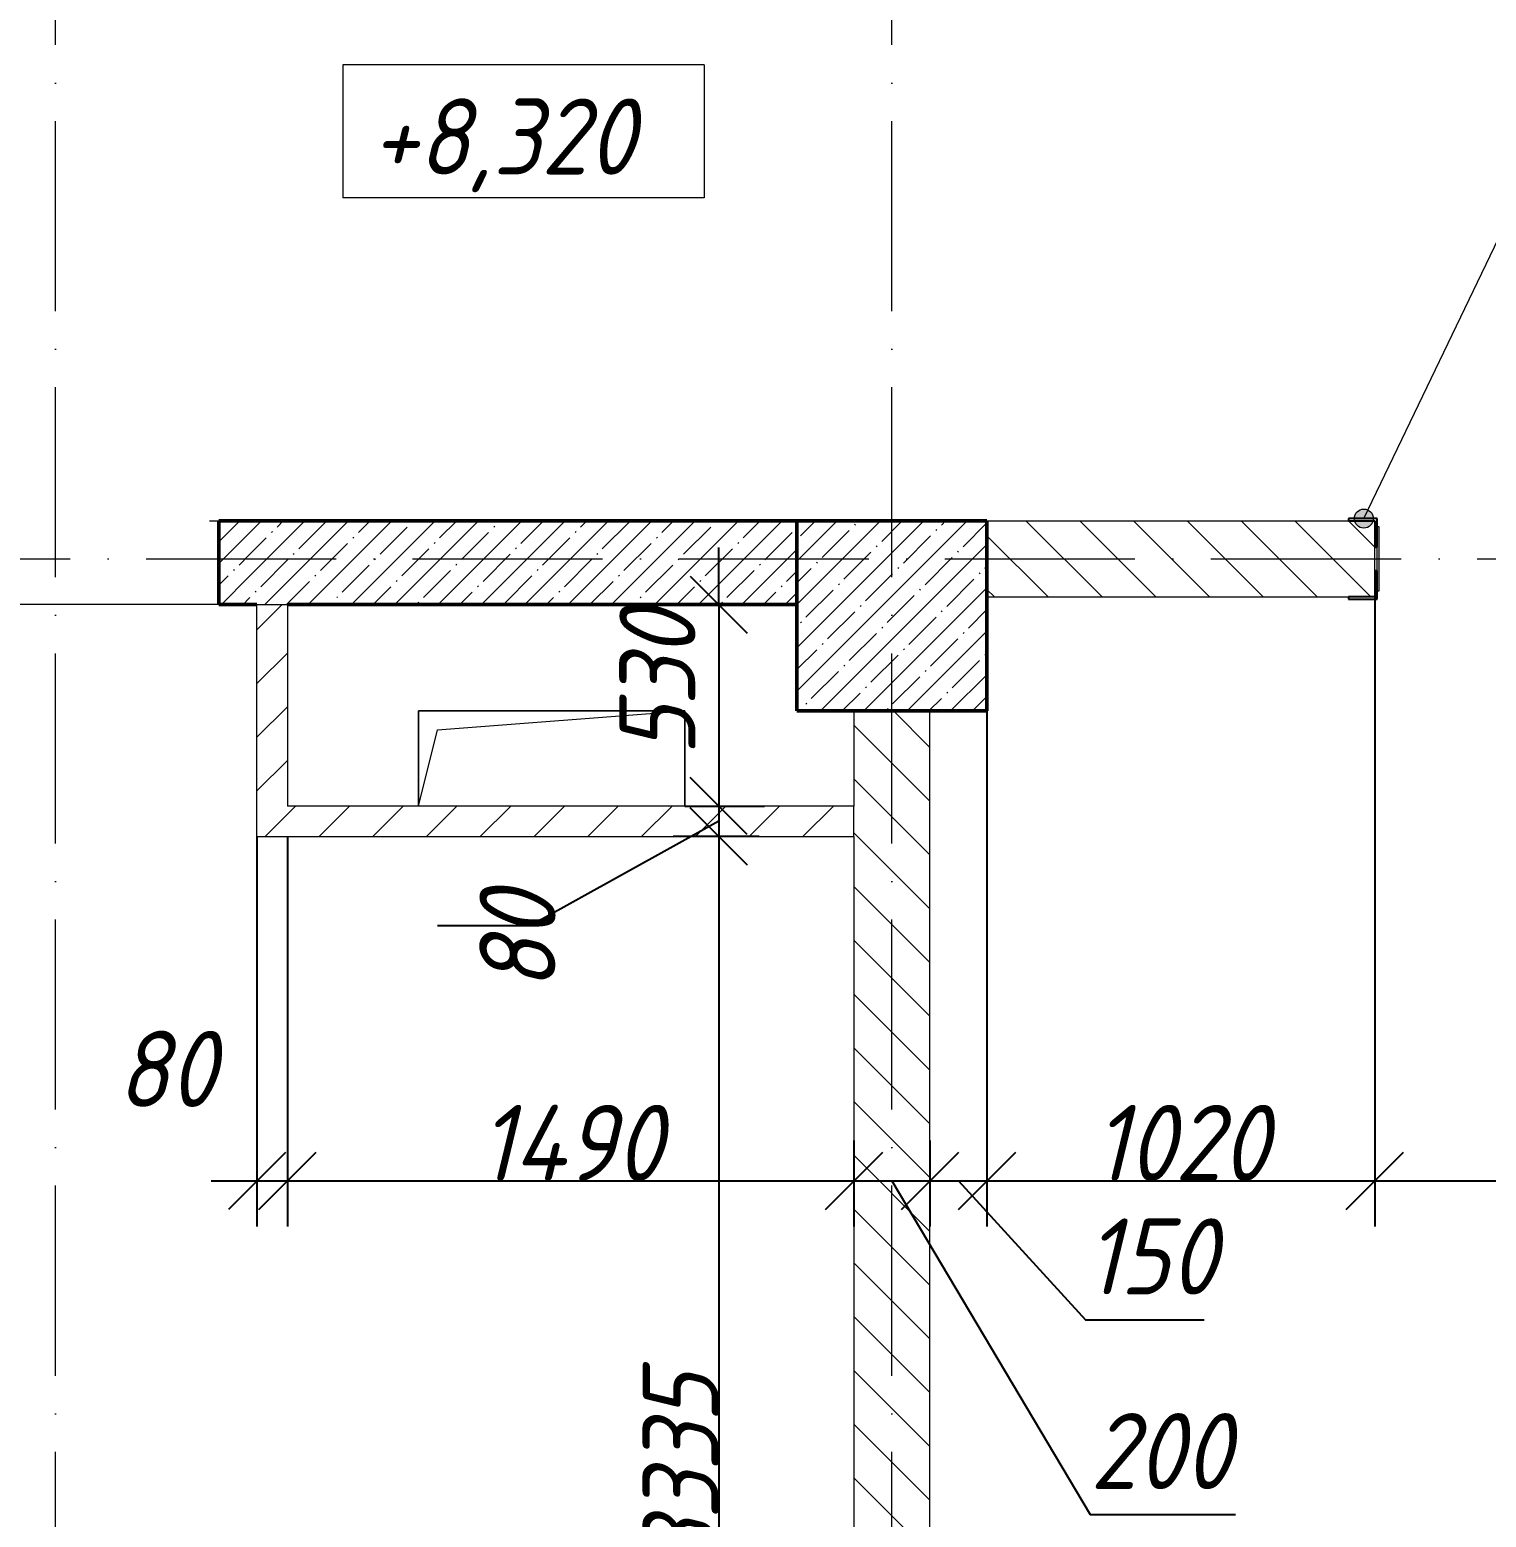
# Model space of a CAD drawing. Header units: millimetres. Extents: x -269418 to 201924, y -5890 to 98643.
# Drawn here: x 54393 to 58223, y 5279 to 9192 of the extents above; entities that cross this region are included whole.
import ezdxf

# ---------------------------------------------------------------- set-up
doc = ezdxf.new("R2010")
doc.units = ezdxf.units.MM
doc.linetypes.add('50_200_ШТРИХ_1Т_ш5_п1_п1_', pattern=[700, 500, -100, 0, -100])
for name, color, linetype, lineweight in [('A-ANNO-DIMS', 7, 'Continuous', 9), ('A-FLOR', 7, 'Continuous', 9), ('A-GENM', 7, 'Continuous', 9), ('A-GENM-1', 7, 'Continuous', 25), ('A-GENM-IDEN', 7, 'Continuous', 9), ('A-WALL-3', 7, 'Continuous', 50), ('A-WALL-PATT-2', 7, 'Continuous', 5), ('G-ANNO-DIMS', 7, 'Continuous', 9), ('I-WALL', 7, 'Continuous', 5), ('S-COLS', 7, 'Continuous', 9), ('S-COLS-1', 7, 'Continuous', 5), ('S-COLS-2', 7, 'Continuous', 50), ('Оси-1', 7, '50_200_ШТРИХ_1Т_ш5_п1_п1_', 9)]:
    doc.layers.add(name, color=color, linetype=linetype, lineweight=lineweight)
for name, color, linetype, lineweight, true_color in [('A-WALL-4', 7, 'Continuous', 5, 0x008000), ('A-WALL-7', 7, 'Continuous', 13, 0x008000), ('A-WALL-FNSH-2', 7, 'Continuous', 13, 0xce0000), ('A-WALL-FNSH-3', 7, 'Continuous', 13, 0x008000), ('A-WALL-PATT-1', 7, 'Continuous', 5, 0xce0000), ('A-WALL-PATT-3', 7, 'Continuous', 5, 0x008000)]:
    doc.layers.add(name, color=color, linetype=linetype, lineweight=lineweight, true_color=true_color)
doc.styles.add('ISOCPEUR_I_2', font='isocpeui.ttf', dxfattribs={"width": 0.9, "height": 200})
doc.dimstyles.new('ISO-2_0_0_9К_СРЕДНИЙ', dxfattribs={"dimscale": 304.8, "dimtxt": 199.196235, "dimasz": 0.492126, "dimexe": 0.393701, "dimexo": 0, "dimgap": 0, "dimtad": 1, "dimdec": 0, "dimzin": 0, "dimdsep": 46, "dimtxsty": 'ISOCPEUR_I_2', "dimblk1": 'OBLIQUE', "dimblk2": 'OBLIQUE', "dimsah": 1, "dimcen": 0.09, "dimdle": 0.393701, "dimazin": 0, "dimtfac": 1, "dimtdec": 4, "dimtix": 1, "dimtmove": 2, "dimatfit": 3, "dimfxl": 1, "dimtvp": 1, "dimtolj": 1, "dimtzin": 0, "dimarcsym": 2})
doc.dimstyles.new('ISO-2_0_0_9К_СРЕДНИЙ_1', dxfattribs={"dimscale": 304.8, "dimtxt": 199.196235, "dimasz": 0.492126, "dimexe": 0.393701, "dimexo": 0, "dimgap": 0, "dimtad": 1, "dimdec": 0, "dimzin": 0, "dimdsep": 46, "dimtxsty": 'ISOCPEUR_I_2', "dimblk1": 'OBLIQUE', "dimblk2": 'OBLIQUE', "dimsah": 1, "dimcen": 0.09, "dimdle": 0.393701, "dimazin": 0, "dimtfac": 1, "dimtdec": 4, "dimtix": 1, "dimtmove": 1, "dimatfit": 3, "dimfxl": 1, "dimtvp": 1, "dimtolj": 1, "dimtzin": 0, "dimarcsym": 2})
doc.dimstyles.new('ISO-2_0_0_9К_СРЕДНИЙ_2', dxfattribs={"dimscale": 304.8, "dimtxt": 199.196235, "dimasz": 0.492126, "dimexe": 0.393701, "dimexo": 0, "dimgap": 0, "dimtad": 1, "dimdec": 0, "dimzin": 0, "dimdsep": 46, "dimtxsty": 'ISOCPEUR_I_2', "dimblk1": 'OBLIQUE', "dimblk2": 'OBLIQUE', "dimsah": 1, "dimcen": 0.09, "dimdle": 0.393701, "dimazin": 0, "dimtfac": 1, "dimtdec": 4, "dimtix": 1, "dimtmove": 0, "dimatfit": 3, "dimfxl": 1, "dimtvp": 1, "dimtolj": 1, "dimtzin": 0, "dimarcsym": 2})
pattern_1 = [(135, (0, 0), (-70.71068, -70.71068), [])]
pattern_2 = [(45, (0, 0), (-70.71068, 70.71068), [])]
pattern_3 = [(45, (0, 0), (-57.02463, 57.02463), []), (45, (57.025, 0), (-57.02463, 57.02463), [100.806, -20.161, 3.353, -16.808])]

# ---------------------------------------------------------------- blocks, each defined once
blk = doc.blocks.new('AR_Отверстие прямоугольное _в плите_ - AR_Отверстие прямоугольное _в плите_-V38-АР1_1_Кладочный план 3 этажа')
at = {"layer": 'A-GENM'}
for p, q in [((350, 125), (-350, 125)), ((-350, 125), (-350, -125)), ((-300, 75), (350, 125)), ((350, -125), (350, 125)), ((-350, -125), (-300, 75))]:
    blk.add_line(p, q, dxfattribs=at)
blk = doc.blocks.new('Колонна_Несущая_Прямоугольное сечение - Вн_ЖБ_500х500-V87-АР1_1_Кладочный план 3 этажа')
at = {"layer": 'S-COLS-1'}
h = blk.add_hatch(dxfattribs=at)
h.set_pattern_fill('FP_73', color=256, style=0, pattern_type=2)
h.set_pattern_definition([(45, (-56660, -7650), (-57.02463, 57.02463), []), (45, (-56602.975, -7650), (-57.02463, 57.02463), [100.806, -20.161, 3.353, -16.808])])
h.paths.add_polyline_path([(-250, -250), (250, -250), (250, 250), (-250, 250)], flags=0)
at = {"layer": 'S-COLS-2'}
for p, q in [((250, 250), (-250, 250)), ((-250, 250), (-250, -250)), ((250, -250), (250, 250)), ((-250, -250), (250, -250))]:
    blk.add_line(p, q, dxfattribs=at)
blk = doc.blocks.new('Фахверк_СКБ_Уголок_Тип 2 - СМ-5_200х2480h-30007438-АР1_1_Кладочный план 3 этажа')
at = {"layer": 'A-GENM-1'}
for p, q in [((125, 156), (125, 81)), ((200, 156), (125, 156)), ((131, 81), (131, 150)), ((131, 150), (200, 150)), ((200, 150), (200, 156)), ((125, 81), (131, 81)), ((131, 19), (125, 19)), ((125, 19), (125, -56)), ((131, -50), (131, 19)), ((125, -56), (200, -56)), ((200, -50), (131, -50)), ((200, -56), (200, -50))]:
    blk.add_line(p, q, dxfattribs=at)
blk = doc.blocks.new('Стойка_Влож_Полоса боковая - Полоса-27101091-АР1_1_Кладочный план 3 этажа')
at = {"layer": 'A-GENM'}
for p, q in [((-5, 85), (0, 85)), ((-5, -85), (-5, 85)), ((0, 31), (0, -31)), ((0, -85), (-5, -85))]:
    blk.add_line(p, q, dxfattribs=at)
blk = doc.blocks.new('Высотные отметки - 9_5х3_5_h_-17668430-АР1_1_Кладочный план 3 этажа')
at = {"layer": 'G-ANNO-DIMS'}
for p, q in [((-4.75, 3.5), (-4.75, 0)), ((4.75, 3.5), (-4.75, 3.5)), ((4.75, 3.5), (4.75, 0)), ((4.75, 0), (-4.75, 0))]:
    blk.add_line(p, q, dxfattribs=at)
blk = doc.blocks.new('_Oblique')
at = {"color": 0, "linetype": 'ByBlock', "lineweight": -2}
blk.add_line((-0.5, -0.5), (0.5, 0.5), dxfattribs=at)
blk = doc.blocks.new('DIMBLOCK185-АР1_1_Кладочный план 3 этажа')
at = {"layer": 'A-ANNO-DIMS', "color": 0, "lineweight": -2, "transparency": 16777216}
for p, q in [((56204.6, 7680), (56204.6, 7830)), ((56310.6, 7680), (56084.6, 7680)), ((56204.6, 7680), (56204.6, 7150)), ((56115, 7150), (56324.6, 7150)), ((56204.6, 7150), (56204.6, 7000))]:
    blk.add_line(p, q, dxfattribs=at)
at = {"layer": 'Defpoints', "color": 0, "transparency": 16777216}
for p in [(56310.6, 7680), (56115, 7150), (56204.6, 7150)]:
    blk.add_point(p, dxfattribs=at)
at = {"layer": 'A-ANNO-DIMS', "color": 0, "lineweight": -2, "transparency": 16777216, "xscale": 150, "yscale": 150, "zscale": 150}
for p, rotation in [((56204.6, 7680), 270), ((56204.6, 7150), 90)]:
    blk.add_blockref('_Oblique', p, dxfattribs=dict(at, rotation=rotation))
at = {"layer": 'A-ANNO-DIMS', "color": 0, "transparency": 16777216, "insert": (55943.3, 7282.8), "char_height": 200, "width": 455.087, "attachment_point": 1, "rotation": 90, "line_spacing_factor": 1.149209, "style": 'ISOCPEUR_I_2'}
blk.add_mtext('\\A1;530', dxfattribs=at)
blk = doc.blocks.new('DIMBLOCK186-АР1_1_Кладочный план 3 этажа')
at = {"layer": 'A-ANNO-DIMS', "color": 0, "lineweight": -2, "transparency": 16777216}
for p, q in [((56204.6, 7270), (56204.6, 6950)), ((56115, 7150), (56324.6, 7150)), ((56204.6, 7110), (55708.6, 6834.4)), ((56310.6, 7070), (56084.6, 7070)), ((55708.6, 6834.4), (55464.8, 6834.4))]:
    blk.add_line(p, q, dxfattribs=at)
at = {"layer": 'Defpoints', "color": 0, "transparency": 16777216}
for p in [(56115, 7150), (56204.6, 7070), (56310.6, 7070)]:
    blk.add_point(p, dxfattribs=at)
at = {"layer": 'A-ANNO-DIMS', "color": 0, "lineweight": -2, "transparency": 16777216, "xscale": 150, "yscale": 150, "zscale": 150}
for p, rotation in [((56204.6, 7150), 90), ((56204.6, 7070), 270)]:
    blk.add_blockref('_Oblique', p, dxfattribs=dict(at, rotation=rotation))
at = {"layer": 'A-ANNO-DIMS', "color": 0, "transparency": 16777216, "insert": (55575.3, 6664.4), "char_height": 200, "width": 303.391, "attachment_point": 1, "rotation": 90, "line_spacing_factor": 1.149209, "style": 'ISOCPEUR_I_2'}
blk.add_mtext('\\A1;80', dxfattribs=at)
blk = doc.blocks.new('DIMBLOCK240-АР1_1_Кладочный план 3 этажа')
at = {"layer": 'A-ANNO-DIMS', "color": 0, "lineweight": -2, "transparency": 16777216}
for p, q in [((54990, 7070), (54990, 6043.9)), ((55070, 7067), (55070, 6043.9)), ((54870, 6163.9), (55190, 6163.9))]:
    blk.add_line(p, q, dxfattribs=at)
at = {"layer": 'Defpoints', "color": 0, "transparency": 16777216}
for p in [(54990, 7070), (55070, 7067), (55070, 6163.9)]:
    blk.add_point(p, dxfattribs=at)
at = {"layer": 'A-ANNO-DIMS', "color": 0, "lineweight": -2, "transparency": 16777216, "xscale": 150, "yscale": 150, "zscale": 150, "rotation": 180}
blk.add_blockref('_Oblique', (54990, 6163.9), dxfattribs=at)
at = {"layer": 'A-ANNO-DIMS', "color": 0, "lineweight": -2, "transparency": 16777216, "xscale": 150, "yscale": 150, "zscale": 150}
blk.add_blockref('_Oblique', (55070, 6163.9), dxfattribs=at)
at = {"layer": 'A-ANNO-DIMS', "color": 0, "transparency": 16777216, "insert": (54622.2, 6558.5), "char_height": 200, "width": 303.391, "attachment_point": 1, "line_spacing_factor": 1.149209, "style": 'ISOCPEUR_I_2'}
blk.add_mtext('\\A1;80', dxfattribs=at)
blk = doc.blocks.new('DIMBLOCK241-АР1_1_Кладочный план 3 этажа')
at = {"layer": 'A-ANNO-DIMS', "color": 0, "lineweight": -2, "transparency": 16777216}
for p, q in [((55070, 7067), (55070, 6043.9)), ((56560, 6269.9), (56560, 6043.9)), ((54950, 6163.9), (56680, 6163.9))]:
    blk.add_line(p, q, dxfattribs=at)
at = {"layer": 'Defpoints', "color": 0, "transparency": 16777216}
for p in [(55070, 7067), (56560, 6269.9), (56560, 6163.9)]:
    blk.add_point(p, dxfattribs=at)
at = {"layer": 'A-ANNO-DIMS', "color": 0, "lineweight": -2, "transparency": 16777216, "xscale": 150, "yscale": 150, "zscale": 150, "rotation": 180}
blk.add_blockref('_Oblique', (55070, 6163.9), dxfattribs=at)
at = {"layer": 'A-ANNO-DIMS', "color": 0, "lineweight": -2, "transparency": 16777216, "xscale": 150, "yscale": 150, "zscale": 150}
blk.add_blockref('_Oblique', (56560, 6163.9), dxfattribs=at)
at = {"layer": 'A-ANNO-DIMS', "color": 0, "transparency": 16777216, "insert": (55815, 6263.9), "char_height": 200, "width": 579.201, "attachment_point": 5, "style": 'ISOCPEUR_I_2'}
blk.add_mtext('\\A1;1490', dxfattribs=at)
blk = doc.blocks.new('DIMBLOCK242-АР1_1_Кладочный план 3 этажа')
at = {"layer": 'A-ANNO-DIMS', "color": 0, "lineweight": -2, "transparency": 16777216}
for p, q in [((56560, 6269.9), (56560, 6043.9)), ((56760, 6269.9), (56760, 6043.9)), ((56440, 6163.9), (56880, 6163.9)), ((56660, 6163.9), (57181.3, 5286.5)), ((57181.3, 5286.5), (57563.7, 5286.5))]:
    blk.add_line(p, q, dxfattribs=at)
at = {"layer": 'Defpoints', "color": 0, "transparency": 16777216}
for p in [(56560, 6269.9), (56760, 6269.9), (56760, 6163.9)]:
    blk.add_point(p, dxfattribs=at)
at = {"layer": 'A-ANNO-DIMS', "color": 0, "lineweight": -2, "transparency": 16777216, "xscale": 150, "yscale": 150, "zscale": 150, "rotation": 180}
blk.add_blockref('_Oblique', (56560, 6163.9), dxfattribs=at)
at = {"layer": 'A-ANNO-DIMS', "color": 0, "lineweight": -2, "transparency": 16777216, "xscale": 150, "yscale": 150, "zscale": 150}
blk.add_blockref('_Oblique', (56760, 6163.9), dxfattribs=at)
at = {"layer": 'A-ANNO-DIMS', "color": 0, "transparency": 16777216, "insert": (57181.3, 5553.2), "char_height": 200, "width": 455.087, "attachment_point": 1, "line_spacing_factor": 1.149209, "style": 'ISOCPEUR_I_2'}
blk.add_mtext('\\A1;200', dxfattribs=at)
blk = doc.blocks.new('DIMBLOCK243-АР1_1_Кладочный план 3 этажа')
at = {"layer": 'A-ANNO-DIMS', "color": 0, "lineweight": -2, "transparency": 16777216}
for p, q in [((56910, 7400), (56910, 6043.9)), ((56760, 6269.9), (56760, 6043.9)), ((56640, 6163.9), (57030, 6163.9)), ((56835, 6163.9), (57169.2, 5798.5)), ((57169.2, 5798.5), (57480.9, 5798.5))]:
    blk.add_line(p, q, dxfattribs=at)
at = {"layer": 'Defpoints', "color": 0, "transparency": 16777216}
for p in [(56910, 7400), (56760, 6269.9), (56910, 6163.9)]:
    blk.add_point(p, dxfattribs=at)
at = {"layer": 'A-ANNO-DIMS', "color": 0, "lineweight": -2, "transparency": 16777216, "xscale": 150, "yscale": 150, "zscale": 150, "rotation": 180}
blk.add_blockref('_Oblique', (56760, 6163.9), dxfattribs=at)
at = {"layer": 'A-ANNO-DIMS', "color": 0, "lineweight": -2, "transparency": 16777216, "xscale": 150, "yscale": 150, "zscale": 150}
blk.add_blockref('_Oblique', (56910, 6163.9), dxfattribs=at)
at = {"layer": 'A-ANNO-DIMS', "color": 0, "transparency": 16777216, "insert": (57169.2, 6065.2), "char_height": 200, "width": 409.118, "attachment_point": 1, "line_spacing_factor": 1.149209, "style": 'ISOCPEUR_I_2'}
blk.add_mtext('\\A1;150', dxfattribs=at)
blk = doc.blocks.new('DIMBLOCK244-АР1_1_Кладочный план 3 этажа')
at = {"layer": 'A-ANNO-DIMS', "color": 0, "lineweight": -2, "transparency": 16777216}
for p, q in [((57930, 7700), (57930, 6043.9)), ((56910, 7400), (56910, 6043.9)), ((56790, 6163.9), (58050, 6163.9))]:
    blk.add_line(p, q, dxfattribs=at)
at = {"layer": 'Defpoints', "color": 0, "transparency": 16777216}
for p in [(57930, 7700), (56910, 7400), (57930, 6163.9)]:
    blk.add_point(p, dxfattribs=at)
at = {"layer": 'A-ANNO-DIMS', "color": 0, "lineweight": -2, "transparency": 16777216, "xscale": 150, "yscale": 150, "zscale": 150, "rotation": 180}
blk.add_blockref('_Oblique', (56910, 6163.9), dxfattribs=at)
at = {"layer": 'A-ANNO-DIMS', "color": 0, "lineweight": -2, "transparency": 16777216, "xscale": 150, "yscale": 150, "zscale": 150}
blk.add_blockref('_Oblique', (57930, 6163.9), dxfattribs=at)
at = {"layer": 'A-ANNO-DIMS', "color": 0, "transparency": 16777216, "insert": (57420, 6263.9), "char_height": 200, "width": 560.814, "attachment_point": 5, "style": 'ISOCPEUR_I_2'}
blk.add_mtext('\\A1;1020', dxfattribs=at)
blk = doc.blocks.new('DIMBLOCK245-АР1_1_Кладочный план 3 этажа')
at = {"layer": 'A-ANNO-DIMS', "color": 0, "lineweight": -2, "transparency": 16777216}
for p, q in [((57930, 7700), (57930, 6043.9)), ((59580, 7700), (59580, 6043.9)), ((57810, 6163.9), (59700, 6163.9))]:
    blk.add_line(p, q, dxfattribs=at)
at = {"layer": 'Defpoints', "color": 0, "transparency": 16777216}
for p in [(57930, 7700), (59580, 7700), (59580, 6163.9)]:
    blk.add_point(p, dxfattribs=at)
at = {"layer": 'A-ANNO-DIMS', "color": 0, "lineweight": -2, "transparency": 16777216, "xscale": 150, "yscale": 150, "zscale": 150, "rotation": 180}
blk.add_blockref('_Oblique', (57930, 6163.9), dxfattribs=at)
at = {"layer": 'A-ANNO-DIMS', "color": 0, "lineweight": -2, "transparency": 16777216, "xscale": 150, "yscale": 150, "zscale": 150}
blk.add_blockref('_Oblique', (59580, 6163.9), dxfattribs=at)
at = {"layer": 'A-ANNO-DIMS', "color": 0, "transparency": 16777216, "insert": (58755, 6263.9), "char_height": 200, "width": 560.814, "attachment_point": 5, "style": 'ISOCPEUR_I_2'}
blk.add_mtext('\\A1;1650', dxfattribs=at)
blk = doc.blocks.new('DIMBLOCK289-АР1_1_Кладочный план 3 этажа')
at = {"layer": 'A-ANNO-DIMS', "color": 0, "lineweight": -2, "transparency": 16777216}
for p, q in [((56204.6, 7190), (56204.6, 3615)), ((56310.6, 7070), (56084.6, 7070)), ((56554, 3735), (56084.6, 3735))]:
    blk.add_line(p, q, dxfattribs=at)
at = {"layer": 'Defpoints', "color": 0, "transparency": 16777216}
for p in [(56310.6, 7070), (56204.6, 3735), (56554, 3735)]:
    blk.add_point(p, dxfattribs=at)
at = {"layer": 'A-ANNO-DIMS', "color": 0, "lineweight": -2, "transparency": 16777216, "xscale": 150, "yscale": 150, "zscale": 150}
for p, rotation in [((56204.6, 7070), 90), ((56204.6, 3735), 270)]:
    blk.add_blockref('_Oblique', p, dxfattribs=dict(at, rotation=rotation))
at = {"layer": 'A-ANNO-DIMS', "color": 0, "transparency": 16777216, "insert": (56104.6, 5402.5), "char_height": 200, "width": 606.782, "attachment_point": 5, "rotation": 90, "style": 'ISOCPEUR_I_2'}
blk.add_mtext('\\A1;3335', dxfattribs=at)

msp = doc.modelspace()

# ---------------------------------------------------------------- hatches: boundary and pattern name
at = {"layer": 'A-GENM-IDEN'}
h = msp.add_hatch(color=256, dxfattribs=at)
edge = h.paths.add_edge_path(flags=0)
edge.add_arc((57901, 7906), 25, 0, 360)
at = {"layer": 'A-WALL-PATT-1'}
h = msp.add_hatch(dxfattribs=at)
h.set_pattern_fill('FP_1', color=256, style=0, pattern_type=2)
h.set_pattern_definition(pattern_1)
h.paths.add_polyline_path([(57930, 7700), (57930, 7900), (56910, 7900), (56910, 7700), (57861, 7700)], flags=0)
h.paths.add_polyline_path([(59580, 7700), (60910, 7700), (60910, 7900), (59580, 7900), (59580, 7769)], flags=0)
h = msp.add_hatch(dxfattribs=at)
h.set_pattern_fill('FP_1', color=256, style=0, pattern_type=2)
h.set_pattern_definition(pattern_1)
h.paths.add_polyline_path([(56560, 400), (56760, 400), (56760, 3729), (56691, 3729), (56691, 3735), (56760, 3735), (56760, 7400), (56560, 7400), (56560, 3735), (56629, 3735), (56629, 3729), (56560, 3729), (56560, 932.1)], flags=0)
at = {"layer": 'A-WALL-PATT-2'}
h = msp.add_hatch(dxfattribs=at)
h.set_pattern_fill('FP_4', color=256, style=0, pattern_type=2)
h.set_pattern_definition(pattern_3)
h.paths.add_polyline_path([(56410, 7680), (56410, 7900), (54970, 7900), (54970, 7680), (55800.4, 7680)], flags=0)
h.paths.add_polyline_path([(52410, 7680), (52411, 7680), (52410, 7900)], flags=0)
h.paths.add_polyline_path([(52811, 7680), (53610, 7680), (53610, 7900), (52811, 7900)], flags=0)
h = msp.add_hatch(dxfattribs=at)
h.set_pattern_fill('FP_4', color=256, style=0, pattern_type=2)
h.set_pattern_definition(pattern_3)
h.paths.add_polyline_path([(54970, 7680), (54970, 7900), (54890, 7900), (54890, 7680)], flags=0)
h.paths.add_polyline_path([(53610, 7680), (53690, 7680), (53690, 7900), (53610, 7900)], flags=0)
at = {"layer": 'A-WALL-PATT-3'}
h = msp.add_hatch(dxfattribs=at)
h.set_pattern_fill('FP_5', color=256, style=0, pattern_type=2)
h.set_pattern_definition(pattern_2)
h.paths.add_polyline_path([(55070, 7070), (55070, 7680), (54990, 7680), (54990, 7070)], flags=0)
h = msp.add_hatch(dxfattribs=at)
h.set_pattern_fill('FP_5', color=256, style=0, pattern_type=2)
h.set_pattern_definition(pattern_2)
h.paths.add_polyline_path([(55070, 7070), (56560, 7070), (56560, 7150), (55070, 7150)], flags=0)

# ---------------------------------------------------------------- linework, layer by layer
at = {"layer": 'A-FLOR'}
for p, q in [((55415, 7400), (56115, 7400)), ((55415, 7150), (55415, 7400)), ((56115, 7400), (56115, 7150))]:
    msp.add_line(p, q, dxfattribs=at)
at = {"layer": 'A-GENM-IDEN'}
msp.add_line((57901, 7906), (58299.7, 8736.1), dxfattribs=at)
msp.add_circle((57901, 7906), 25, dxfattribs=at)
at = {"layer": 'A-WALL-3'}
for p, q in [((54890, 7680), (54890, 7900)), ((56410, 7900), (54890, 7900)), ((54890, 7680), (54990, 7680)), ((56410, 7680), (55070, 7680))]:
    msp.add_line(p, q, dxfattribs=at)
at = {"layer": 'A-WALL-4'}
msp.add_line((56560, 7070), (56560, 7150), dxfattribs=at)
at = {"layer": 'A-WALL-7'}
msp.add_line((54990, 7680), (55070, 7680), dxfattribs=at)
at = {"layer": 'A-WALL-FNSH-2'}
for p, q in [((56910, 7900), (57861, 7900)), ((57930, 7769), (57930, 7831)), ((56910, 7700), (57861, 7700)), ((56560, 7400), (56560, 7150)), ((56760, 3735), (56760, 7400)), ((56560, 7070), (56560, 3735))]:
    msp.add_line(p, q, dxfattribs=at)
at = {"layer": 'A-WALL-FNSH-3'}
for p, q in [((54990, 7070), (54990, 7680)), ((55070, 7680), (55070, 7150)), ((56560, 7150), (55070, 7150)), ((54990, 7070), (56560, 7070))]:
    msp.add_line(p, q, dxfattribs=at)
at = {"layer": 'I-WALL'}
for p, q in [((54865, 7900), (54890, 7900)), ((54890, 7680), (53690, 7680))]:
    msp.add_line(p, q, dxfattribs=at)
at = {"layer": 'Оси-1'}
for p, q in [((54460, -4150), (54460, 28636.9)), ((56660, -4150), (56660, 28636.9)), ((-6210, 7800), (125951.6, 7800))]:
    msp.add_line(p, q, dxfattribs=at)

# ---------------------------------------------------------------- block references
at = {"layer": 'A-GENM', "rotation": 180}
msp.add_blockref('Стойка_Влож_Полоса боковая - Полоса-27101091-АР1_1_Кладочный план 3 этажа', (57936, 7800), dxfattribs=at)
at = {"layer": 'A-GENM'}
msp.add_blockref('AR_Отверстие прямоугольное _в плите_ - AR_Отверстие прямоугольное _в плите_-V38-АР1_1_Кладочный план 3 этажа', (55765, 7275), dxfattribs=at)
at = {"layer": 'A-GENM-1', "rotation": 180}
msp.add_blockref('Фахверк_СКБ_Уголок_Тип 2 - СМ-5_200х2480h-30007438-АР1_1_Кладочный план 3 этажа', (58061, 7850), dxfattribs=at)
at = {"layer": 'G-ANNO-DIMS', "xscale": 99.99999999999993, "yscale": 99.99999999999993, "zscale": 99.99999999999993}
msp.add_blockref('Высотные отметки - 9_5х3_5_h_-17668430-АР1_1_Кладочный план 3 этажа', (55690.9, 8749.7), dxfattribs=at)
at = {"layer": 'S-COLS'}
msp.add_blockref('Колонна_Несущая_Прямоугольное сечение - Вн_ЖБ_500х500-V87-АР1_1_Кладочный план 3 этажа', (56660, 7650), dxfattribs=at)

# ---------------------------------------------------------------- texts
at = {"layer": 'G-ANNO-DIMS', "insert": (55290.4, 9011), "char_height": 200, "width": 841.377, "attachment_point": 1, "line_spacing_factor": 1.149209, "style": 'ISOCPEUR_I_2'}
msp.add_mtext('+8,320', dxfattribs=at)

# ---------------------------------------------------------------- dimensions: what is measured, and where the dimension line sits
at = {"layer": 'A-ANNO-DIMS'}
for base, p1, p2, dimstyle, override, picture, middle in [((56204.6, 7150), (56310.6, 7680), (56115, 7150), 'ISO-2_0_0_9К_СРЕДНИЙ', {"dimpost": '<>', "dimfxl": 564.95214}, 'DIMBLOCK185-АР1_1_Кладочный план 3 этажа', (56076.6, 7510.4)), ((56204.6, 7070), (56115, 7150), (56310.6, 7070), 'ISO-2_0_0_9К_СРЕДНИЙ_1', {"dimpost": '<>', "dimfxl": 211.354963}, 'DIMBLOCK186-АР1_1_Кладочный план 3 этажа', (55708.6, 6834.4))]:
    dim = msp.add_linear_dim(base=base, p1=p1, p2=p2, angle=90, dimstyle=dimstyle, override=override, dxfattribs=at)
    dim.commit()
    dim.dimension.update_dxf_attribs({"geometry": picture, "text_midpoint": middle, "dimtype": 160, "text_rotation": 90})
for base, p1, p2, override, picture, middle in [((57930, 6163.9), (56910, 7400), (57930, 7700), {"dimpost": '<>', "dimfxl": 1063.202709}, 'DIMBLOCK244-АР1_1_Кладочный план 3 этажа', (57420, 6263.9)), ((59580, 6163.9), (57930, 7700), (59580, 7700), {"dimpost": '<>', "dimfxl": 1650}, 'DIMBLOCK245-АР1_1_Кладочный план 3 этажа', (58755, 6263.9)), ((56560, 6163.9), (55070, 7067), (56560, 6269.9), {"dimpost": '<>', "dimfxl": 1689.777613}, 'DIMBLOCK241-АР1_1_Кладочный план 3 этажа', (55815, 6263.9))]:
    dim = msp.add_linear_dim(base=base, p1=p1, p2=p2, dimstyle='ISO-2_0_0_9К_СРЕДНИЙ_2', override=override, dxfattribs=at)
    dim.commit()
    dim.dimension.update_dxf_attribs({"geometry": picture, "text_midpoint": middle})
for base, p1, p2, override, picture, middle in [((56910, 6163.9), (56760, 6269.9), (56910, 7400), {"dimpost": '<>', "dimfxl": 1139.98435}, 'DIMBLOCK243-АР1_1_Кладочный план 3 этажа', (57169.2, 5798.5)), ((55070, 6163.9), (54990, 7070), (55070, 7067), {"dimpost": '<>', "dimfxl": 80.058043}, 'DIMBLOCK240-АР1_1_Кладочный план 3 этажа', (54773.9, 6291.8)), ((56760, 6163.9), (56560, 6269.9), (56760, 6269.9), {"dimpost": '<>', "dimfxl": 200}, 'DIMBLOCK242-АР1_1_Кладочный план 3 этажа', (57181.3, 5286.5))]:
    dim = msp.add_linear_dim(base=base, p1=p1, p2=p2, dimstyle='ISO-2_0_0_9К_СРЕДНИЙ_1', override=override, dxfattribs=at)
    dim.commit()
    dim.dimension.update_dxf_attribs({"geometry": picture, "text_midpoint": middle, "dimtype": 160})
dim = msp.add_linear_dim(base=(56204.6, 3735), p1=(56310.6, 7070), p2=(56554, 3735), angle=90, dimstyle='ISO-2_0_0_9К_СРЕДНИЙ_2', override={"dimpost": '<>', "dimfxl": 3343.868149}, dxfattribs=at)
dim.commit()
dim.dimension.update_dxf_attribs({"geometry": 'DIMBLOCK289-АР1_1_Кладочный план 3 этажа', "text_midpoint": (56104.6, 5402.5)})

doc.saveas('drawing.dxf')
